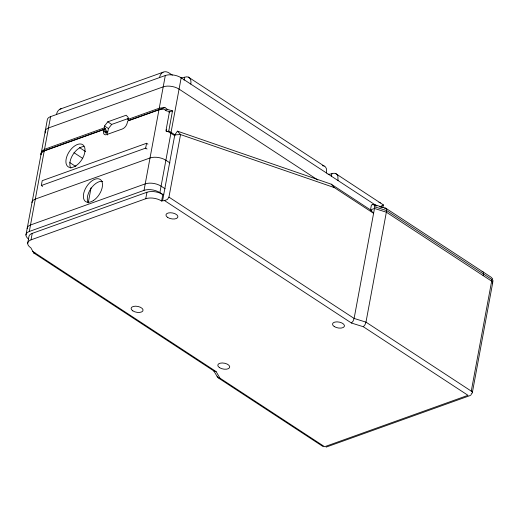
<?xml version="1.0" encoding="UTF-8"?>
<svg xmlns="http://www.w3.org/2000/svg" width="519" height="519" viewBox="0 0 519 519"><rect width="100%" height="100%" fill="white"/><g stroke="black" fill="none" stroke-linecap="round" stroke-linejoin="round"><path stroke-width="0.78" d="M40.943 154.772L47.235 120.161A11.36 5.612 10.5 0 1 50.59 116.626L165.308 75.515A11.36 5.612 10.5 0 1 181.17 77.792L376.878 205.998M190.791 84.097C191.226 81.593 190.979 78.337 188.378 77.104L186.645 76.825L184.654 77.227A8.33 4.113 10.5 0 1 180.949 77.772M326.522 173.009L326.36 168.539L325.465 166.975A11.191 6.293 -56.8 0 0 322.377 165.736M338.025 180.547L337.863 176.071L336.974 174.514A11.197 6.293 -56.8 0 0 331.894 173.683L330.11 174.157A8.33 4.113 10.5 0 1 328.118 174.287M40.949 154.085L41.585 151.444L44.53 149.323L104.157 127.953L104.514 126.007L107.783 121.816L126.188 115.218L128.258 117.502L127.895 119.441L129.205 120.298L164.899 107.504L167.475 109.425L172.503 110.871L168.753 131.099L167.481 131.554M25.95 234.997L41.28 153.066L44.232 150.938L103.852 129.568L104.903 130.263L105.857 132.695M28.506 239.019A11.36 5.612 10.5 0 1 29.311 231.461L44.232 150.938M44.53 149.323L50.59 116.626M27.669 243.385L28.869 236.911A11.36 5.612 10.5 0 1 32.23 233.375L146.942 192.257A11.36 5.612 10.5 0 1 162.804 194.541L163.803 194.177M31.03 239.849L145.742 198.732A11.36 5.612 10.5 0 1 161.604 201.009L164.517 200.555L351.473 323.032L363.332 326.743L468.002 395.322L324.609 446.716L219.939 378.137L216.086 371.552L214.522 371.396L33.696 252.941L30.881 247.861A11.36 5.612 10.5 0 1 31.03 239.849L32.23 233.375M42.675 186.412L41.319 185.523L42.221 180.67L146.572 143.27L147.928 144.152M88.314 202.507L91.039 187.8M174.968 135.803L168.604 131.91L165.905 130.957L169.505 111.533L166.605 110.923L164.004 109.081L158.95 109.827L127.596 121.063L127.298 122.679A5.677 3.192 -56.8 0 1 122.393 128.972L106.655 134.609A5.677 3.192 -56.8 0 1 103.553 131.19L103.852 129.568M41.319 185.523L145.67 148.123L146.572 143.27M29.311 231.461L144.023 190.35L158.95 109.827M127.895 119.441L159.249 108.205L165.308 75.515M145.742 198.732L146.942 192.257M166.32 131.404L166.657 129.581M163.271 194.846L159.884 192.627L170.907 133.143M175.111 134.992L171.056 132.332L181.17 77.792M161.604 201.009L162.804 194.541M184.102 80.218L184.654 77.227M162.603 200.652L174.799 134.862L177.44 131.151L331.219 184.174L371.812 210.766M164.517 200.555L167.403 199.471L168.947 197.123L180.547 134.57L177.44 131.151M331.336 176.668L331.894 173.683M492.207 283.536A3.789 1.868 10.5 0 0 491.649 281.168L386.363 212.187L374.497 208.476L370.495 209.91L371.396 205.057L372.726 204.577A3.789 2.128 -56.8 0 1 374.796 206.86L354.12 318.432L353.102 321.118L351.473 323.032M483.137 275.589L483.436 273.974A3.789 2.128 -56.8 0 0 482.041 271.554M471.226 393.804A3.789 1.868 10.5 0 0 471.271 391.131L491.954 279.553L386.655 210.571A3.789 2.128 -56.8 0 0 384.585 208.294M472.342 392.624L492.719 282.66M105.435 132.929L107.718 132.105L108.445 128.582L111.702 124.424L128.641 118.358M382.743 207.645L383.405 204.921L335.618 173.56M56.461 114.524L57.194 112.182L58.4 110.352L60.009 109.152L163.063 72.219A11.217 7.435 70.3 0 1 169.162 73.023L172.379 75.138M159.508 77.591L160.235 75.255L161.448 73.419L163.063 72.219M34.987 252.837L34.202 253.253L33.696 252.941M471.421 394.583L469.98 395.608L326.127 447.112M363.332 326.743L364.954 324.829L365.979 322.143L386.655 210.571L374.796 206.86M383.405 204.921L379.999 206.77M165.198 110.242L167.475 109.425M41.501 151.736L105.461 128.809L106.473 131.288L107.718 132.105M104.948 131.832L106.473 131.288M168.857 112.175L172.503 110.871M159.249 108.205L164.899 107.504M174.799 134.862L180.547 134.57L334.32 187.593L373.602 213.328L370.501 209.903M219.939 378.137L217.792 377.579L213.536 370.41L214.522 371.396M373.978 204.531L385.838 208.249L491.052 277.172L492.719 278.911M372.726 204.577L376.431 205.738M379.395 206.666L381.621 207.366M378.993 202.306L380.433 202.91M168.753 131.099L171.056 132.332M188.378 77.104L324.109 166.022M317.719 179.95L179.068 89.119A11.36 5.612 10.5 0 0 163.206 86.842L48.494 127.959A11.36 5.612 10.5 0 0 45.49 133.013M169.947 162.914L165.885 160.254A11.36 5.612 10.5 0 0 150.023 157.977L35.305 199.088A11.36 5.612 10.5 0 0 31.951 202.624M145.67 148.123L147.026 149.011M104.514 126.007L108.445 128.582M104.157 127.953L105.461 128.809M103.553 131.19L107.478 133.766A5.677 3.192 -56.8 0 0 107.381 134.972M165.146 188.812L161.085 186.152A11.36 5.612 10.5 0 0 145.223 183.875L30.511 224.987A11.36 5.612 10.5 0 0 27.15 228.522M471.271 391.131L365.979 322.143L354.12 318.432L168.947 197.123M79.459 147.565L85.538 151.542M73.97 152.677L82.748 158.425M69.76 162.57L75.839 166.547M32.619 251.371L216.086 371.552M218.376 377.975L323.272 446.703M107.783 121.816L111.702 124.424M331.219 184.174L334.32 187.593M217.208 376.269L217.39 376.995M491.954 279.553A3.789 1.868 10.5 0 1 492.888 281.519M144.023 190.35A11.36 5.612 10.5 0 1 159.884 192.627M88.36 202.948A13.254 7.454 -56.8 0 1 90.734 188.858A13.254 7.454 -56.8 0 1 102.71 181.416M60.016 109.152A11.217 7.428 70.3 0 1 61.255 108.743M70.895 168.182A13.254 7.454 -56.8 0 1 72.647 155.071A13.254 7.454 -56.8 0 1 83.838 146.527M132.819 310.862A6.059 2.991 10.5 0 0 142.855 310.939A6.059 2.991 10.5 0 0 135.595 306.184A6.059 2.991 10.5 0 0 132.819 310.862M219.505 367.647A6.059 2.991 10.5 0 0 229.534 367.724A6.059 2.991 10.5 0 0 222.281 362.969A6.059 2.991 10.5 0 0 219.505 367.647M167.663 217.422A6.059 2.991 10.5 0 0 177.693 217.5A6.059 2.991 10.5 0 0 170.433 212.745A6.059 2.991 10.5 0 0 167.663 217.422M334.223 326.529A6.059 2.991 10.5 0 0 344.253 326.613A6.059 2.991 10.5 0 0 336.993 321.858A6.059 2.991 10.5 0 0 334.223 326.529M93.323 200.606A13.254 7.454 -56.8 0 0 101.023 180.151A13.254 7.454 -56.8 0 0 84.461 190.83A13.254 7.454 -56.8 0 0 93.323 200.606M75.852 165.833A13.254 7.454 -56.8 0 0 83.553 145.385A13.254 7.454 -56.8 0 0 66.99 156.057A13.254 7.454 -56.8 0 0 75.852 165.833"/></g></svg>
